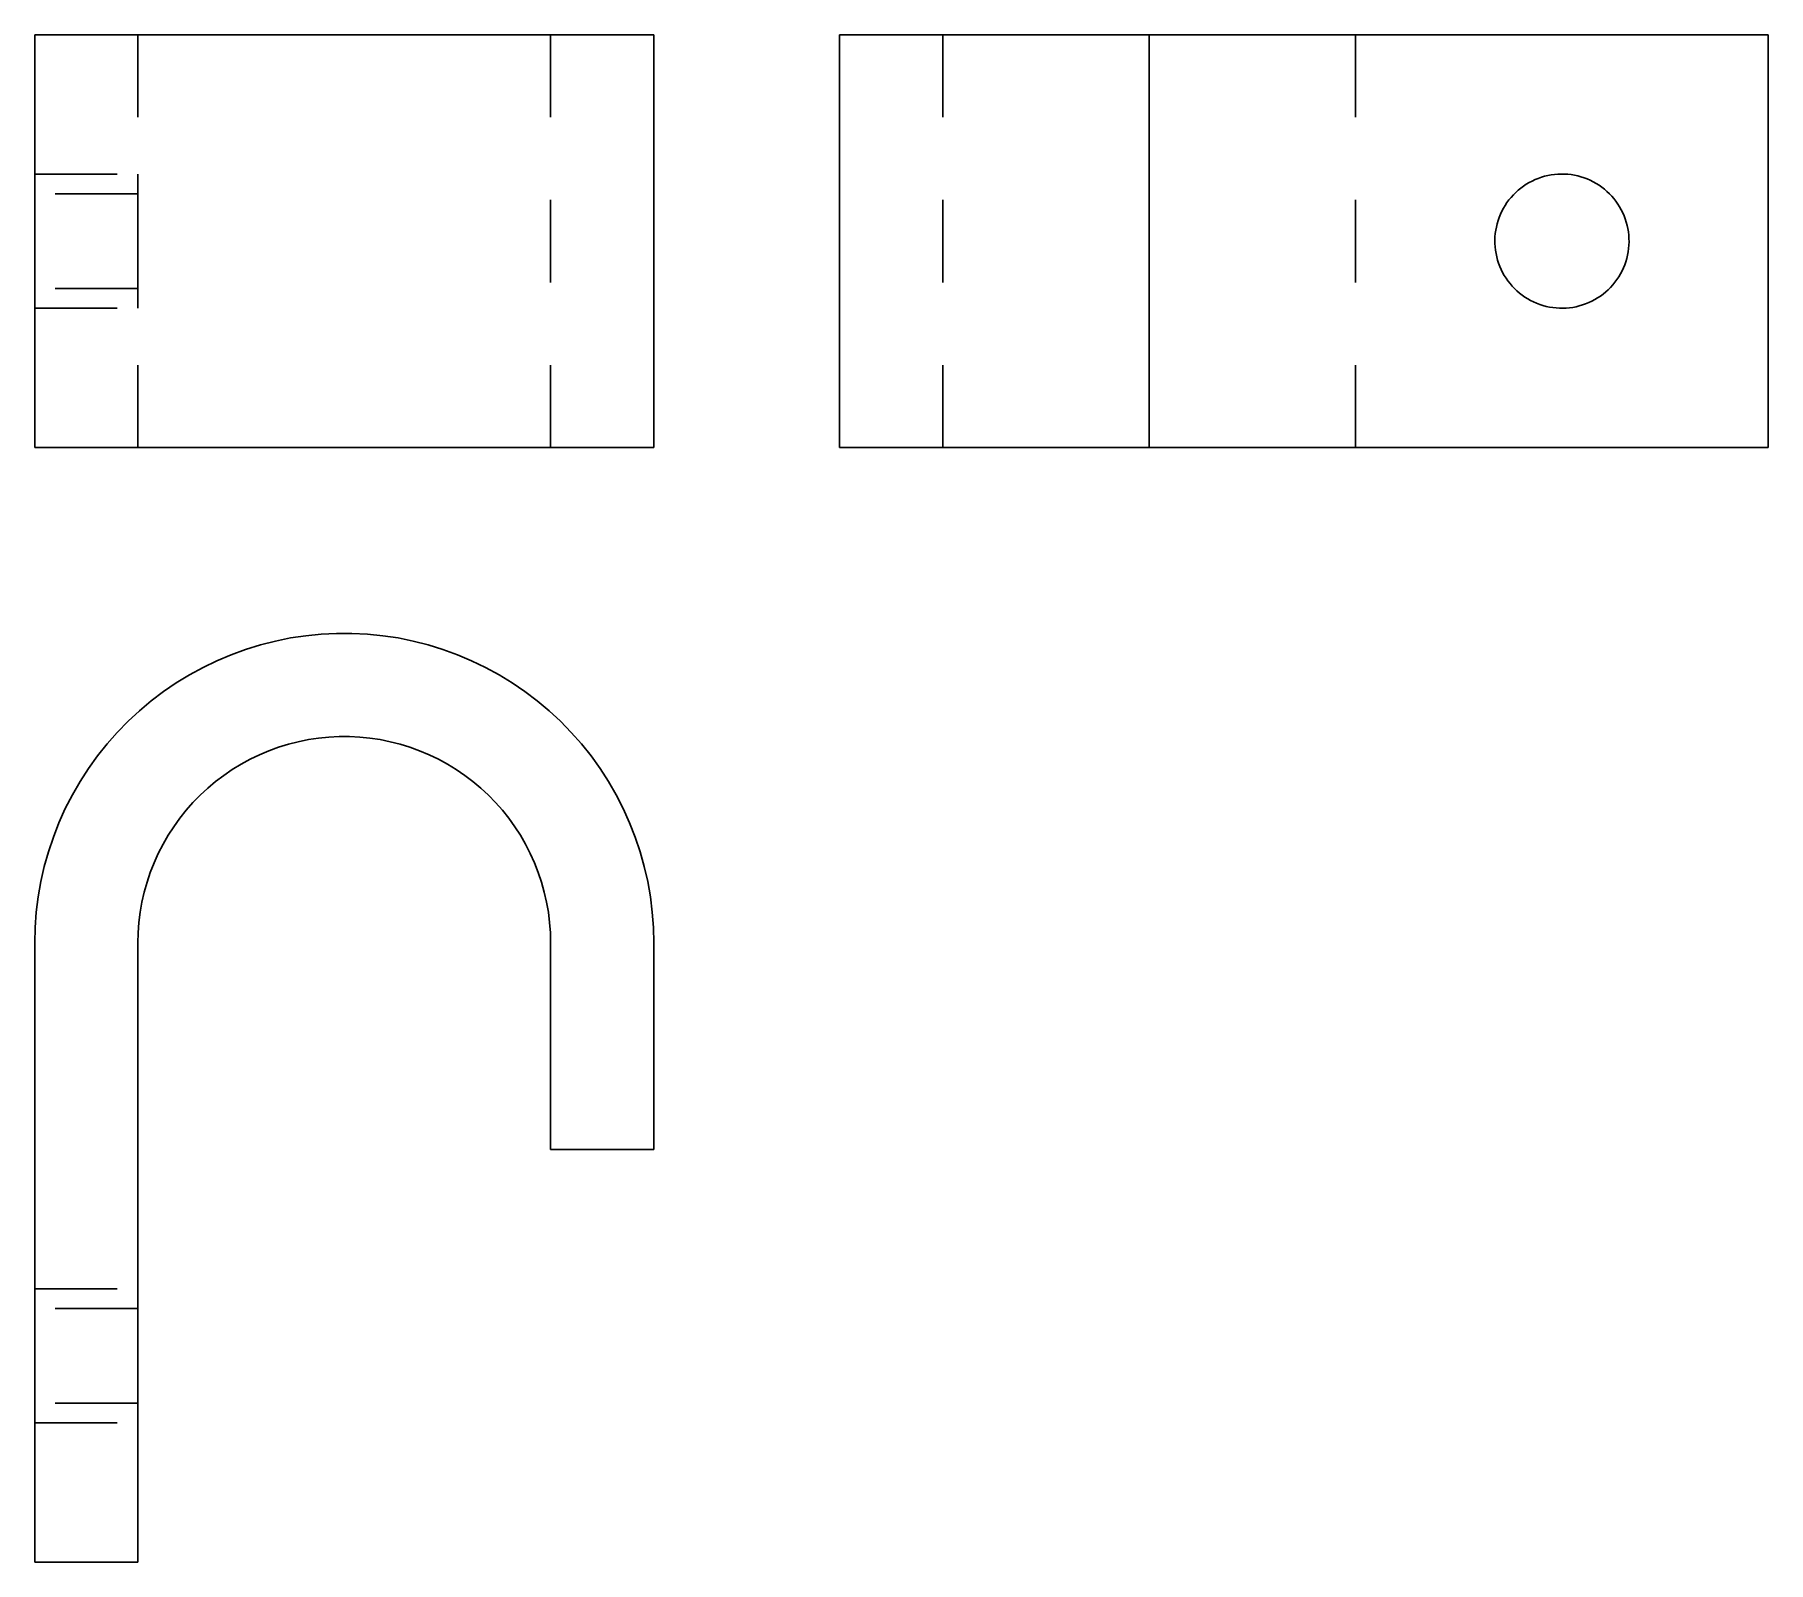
# Model space of a CAD drawing. Extents: x 0 to 2.1, y 0 to 1.85.
import ezdxf

# ---------------------------------------------------------------- set-up
doc = ezdxf.new("R2010")
doc.units = 0
doc.linetypes.add('HIDDEN', pattern=[0.05625, 0.037519, -0.018731])
for name, color, linetype in [('FRONT', 7, 'CONTINUOUS'), ('FRONT_HID', 7, 'HIDDEN'), ('LEFT', 7, 'CONTINUOUS'), ('LEFT_HID', 7, 'HIDDEN'), ('TOP', 7, 'CONTINUOUS'), ('TOP_HID', 7, 'HIDDEN')]:
    doc.layers.add(name, color=color, linetype=linetype)

msp = doc.modelspace()

# ---------------------------------------------------------------- linework, layer by layer
at = {"layer": 'FRONT'}
for p, q in [((0, 1.349883), (0, 1.849883)), ((0.75, 1.849883), (0, 1.849883)), ((0.75, 1.349883), (0.75, 1.849883)), ((0.75, 1.349883), (0, 1.349883))]:
    msp.add_line(p, q, dxfattribs=at)
at = {"layer": 'FRONT_HID', "linetype": 'HIDDEN'}
for p, q in [((0, 1.849883), (0.125, 1.849883)), ((0.125, 1.349883), (0.125, 1.849883)), ((0.125, 1.349883), (0.125, 1.849883)), ((0.125, 1.849883), (0.625, 1.849883)), ((0.625, 1.849883), (0.75, 1.849883)), ((0.625, 1.349883), (0.625, 1.849883)), ((0.625, 1.349883), (0.625, 1.849883)), ((0, 1.542431), (0, 1.681133)), ((0, 1.681133), (0, 1.657336)), ((0, 1.681133), (0.125, 1.681133)), ((0.125, 1.542431), (0.125, 1.681133)), ((0.125, 1.681133), (0.125, 1.657336)), ((0, 1.657336), (0, 1.518633)), ((0.125, 1.657336), (0, 1.657336)), ((0.125, 1.657336), (0.125, 1.518633)), ((0, 1.518633), (0, 1.542431)), ((0.125, 1.542431), (0, 1.542431)), ((0.125, 1.518633), (0.125, 1.542431)), ((0, 1.518633), (0.125, 1.518633)), ((0, 1.349883), (0.125, 1.349883)), ((0.125, 1.349883), (0.625, 1.349883)), ((0.625, 1.349883), (0.75, 1.349883))]:
    msp.add_line(p, q, dxfattribs=at)
at = {"layer": 'LEFT'}
for p, q in [((0.975, 1.849883), (1.35, 1.849883)), ((0.975, 1.849883), (0.975, 1.349883)), ((1.35, 1.849883), (2.1, 1.849883)), ((1.35, 1.349883), (1.35, 1.849883)), ((2.1, 1.349883), (2.1, 1.849883)), ((1.832909, 1.679316), (1.83689, 1.680069)), ((1.83689, 1.680069), (1.840903, 1.680623)), ((1.840903, 1.680623), (1.844939, 1.680976)), ((1.844939, 1.680976), (1.848987, 1.681127)), ((1.848987, 1.681127), (1.853038, 1.681077)), ((1.853038, 1.681077), (1.857081, 1.680824)), ((1.857081, 1.680824), (1.861107, 1.680371)), ((1.861107, 1.680371), (1.865105, 1.679717)), ((1.793998, 1.65875), (1.797002, 1.661469)), ((1.797002, 1.661469), (1.800137, 1.664034)), ((1.800137, 1.664034), (1.803397, 1.66644)), ((1.803397, 1.66644), (1.806772, 1.66868)), ((1.806772, 1.66868), (1.810255, 1.670749)), ((1.810255, 1.670749), (1.813837, 1.672642)), ((1.813837, 1.672642), (1.817509, 1.674354)), ((1.817509, 1.674354), (1.821261, 1.675881)), ((1.821261, 1.675881), (1.825085, 1.677219)), ((1.825085, 1.677219), (1.828971, 1.678365)), ((1.828971, 1.678365), (1.832909, 1.679316)), ((1.865105, 1.679717), (1.869066, 1.678865)), ((1.869066, 1.678865), (1.872979, 1.677816)), ((1.872979, 1.677816), (1.876835, 1.676574)), ((1.876835, 1.676574), (1.880625, 1.675141)), ((1.880625, 1.675141), (1.884338, 1.673521)), ((1.884338, 1.673521), (1.887966, 1.671718)), ((1.887966, 1.671718), (1.891499, 1.669736)), ((1.891499, 1.669736), (1.894929, 1.667581)), ((1.894929, 1.667581), (1.898248, 1.665257)), ((1.898248, 1.665257), (1.901447, 1.662771)), ((1.901447, 1.662771), (1.904517, 1.660128)), ((1.904517, 1.660128), (1.907453, 1.657336)), ((1.777241, 1.636046), (1.779134, 1.639628)), ((1.779134, 1.639628), (1.781204, 1.643111)), ((1.781204, 1.643111), (1.783444, 1.646487)), ((1.783444, 1.646487), (1.78585, 1.649746)), ((1.78585, 1.649746), (1.788415, 1.652882)), ((1.788415, 1.652882), (1.791133, 1.655886)), ((1.791133, 1.655886), (1.793998, 1.65875)), ((1.907452, 1.657336), (1.910245, 1.654401)), ((1.910245, 1.654401), (1.912887, 1.65133)), ((1.912887, 1.65133), (1.915374, 1.648131)), ((1.915374, 1.648131), (1.917697, 1.644813)), ((1.917697, 1.644813), (1.919853, 1.641383)), ((1.919853, 1.641383), (1.921834, 1.637849)), ((1.770568, 1.616974), (1.771519, 1.620912)), ((1.771519, 1.620912), (1.772664, 1.624798)), ((1.772664, 1.624798), (1.774002, 1.628622)), ((1.774002, 1.628622), (1.775529, 1.632375)), ((1.775529, 1.632375), (1.777241, 1.636046)), ((1.921834, 1.637849), (1.923638, 1.634221)), ((1.923638, 1.634221), (1.925258, 1.630508)), ((1.925258, 1.630508), (1.926691, 1.626719)), ((1.926691, 1.626719), (1.927933, 1.622863)), ((1.927933, 1.622863), (1.928981, 1.618949)), ((1.928981, 1.618949), (1.929834, 1.614989)), ((1.768756, 1.600896), (1.768908, 1.604945)), ((1.768807, 1.596845), (1.768756, 1.600896)), ((1.769059, 1.592802), (1.768807, 1.596845)), ((1.768908, 1.604945), (1.769261, 1.608981)), ((1.769261, 1.608981), (1.769815, 1.612994)), ((1.769815, 1.612994), (1.770568, 1.616974)), ((1.929834, 1.614989), (1.930487, 1.610991)), ((1.930487, 1.610991), (1.930941, 1.606965)), ((1.930941, 1.606965), (1.931193, 1.602922)), ((1.931244, 1.598871), (1.931092, 1.594822)), ((1.931193, 1.602922), (1.931244, 1.598871)), ((1.769513, 1.588776), (1.769059, 1.592802)), ((1.770166, 1.584778), (1.769513, 1.588776)), ((1.771019, 1.580817), (1.770166, 1.584778)), ((1.772067, 1.576904), (1.771019, 1.580817)), ((1.773309, 1.573048), (1.772067, 1.576904)), ((1.928481, 1.578854), (1.927336, 1.574969)), ((1.929432, 1.582793), (1.928481, 1.578854)), ((1.930185, 1.586773), (1.929432, 1.582793)), ((1.930739, 1.590786), (1.930185, 1.586773)), ((1.931092, 1.594822), (1.930739, 1.590786)), ((1.774742, 1.569259), (1.773309, 1.573048)), ((1.776362, 1.565546), (1.774742, 1.569259)), ((1.778166, 1.561918), (1.776362, 1.565546)), ((1.780147, 1.558384), (1.778166, 1.561918)), ((1.782303, 1.554954), (1.780147, 1.558384)), ((1.784626, 1.551635), (1.782303, 1.554954)), ((1.918796, 1.556656), (1.916556, 1.55328)), ((1.920866, 1.560139), (1.918796, 1.556656)), ((1.922759, 1.563721), (1.920866, 1.560139)), ((1.924471, 1.567392), (1.922759, 1.563721)), ((1.925998, 1.571145), (1.924471, 1.567392)), ((1.927336, 1.574969), (1.925998, 1.571145)), ((1.787113, 1.548437), (1.784626, 1.551635)), ((1.789755, 1.545366), (1.787113, 1.548437)), ((1.792548, 1.542431), (1.789755, 1.545366)), ((1.795483, 1.539639), (1.792547, 1.542431)), ((1.798553, 1.536996), (1.795483, 1.539639)), ((1.801752, 1.53451), (1.798553, 1.536996)), ((1.805071, 1.532186), (1.801752, 1.53451)), ((1.896603, 1.533327), (1.893228, 1.531087)), ((1.899863, 1.535733), (1.896603, 1.533327)), ((1.902998, 1.538298), (1.899863, 1.535733)), ((1.906002, 1.541017), (1.902998, 1.538298)), ((1.908867, 1.543881), (1.906002, 1.541017)), ((1.911585, 1.546885), (1.908867, 1.543881)), ((1.91415, 1.550021), (1.911585, 1.546885)), ((1.916556, 1.55328), (1.91415, 1.550021)), ((1.808501, 1.530031), (1.805071, 1.532186)), ((1.812034, 1.528049), (1.808501, 1.530031)), ((1.815662, 1.526246), (1.812034, 1.528049)), ((1.819375, 1.524626), (1.815662, 1.526246)), ((1.823165, 1.523193), (1.819375, 1.524626)), ((1.827021, 1.521951), (1.823165, 1.523193)), ((1.830934, 1.520902), (1.827021, 1.521951)), ((1.834895, 1.52005), (1.830934, 1.520902)), ((1.838893, 1.519396), (1.834895, 1.52005)), ((1.842919, 1.518943), (1.838893, 1.519396)), ((1.846962, 1.51869), (1.842919, 1.518943)), ((1.851013, 1.51864), (1.846962, 1.51869)), ((1.855061, 1.518791), (1.851013, 1.51864)), ((1.859097, 1.519144), (1.855061, 1.518791)), ((1.86311, 1.519698), (1.859097, 1.519144)), ((1.867091, 1.520451), (1.86311, 1.519698)), ((1.871029, 1.521402), (1.867091, 1.520451)), ((1.874915, 1.522548), (1.871029, 1.521402)), ((1.878739, 1.523886), (1.874915, 1.522548)), ((1.882491, 1.525413), (1.878739, 1.523886)), ((1.886163, 1.527125), (1.882491, 1.525413)), ((1.889745, 1.529018), (1.886163, 1.527125)), ((1.893228, 1.531087), (1.889745, 1.529018)), ((0.975, 1.349883), (1.35, 1.349883)), ((1.35, 1.349883), (2.1, 1.349883))]:
    msp.add_line(p, q, dxfattribs=at)
at = {"layer": 'LEFT_HID', "linetype": 'HIDDEN'}
for p, q in [((1.35, 1.849883), (1.1, 1.849883)), ((1.1, 1.849883), (1.35, 1.849883)), ((1.1, 1.849883), (1.1, 1.349883)), ((1.35, 1.849883), (1.6, 1.849883)), ((1.6, 1.849883), (1.35, 1.849883)), ((1.6, 1.349883), (1.6, 1.849883)), ((1.6, 1.349883), (1.6, 1.849883)), ((1.35, 1.349883), (1.1, 1.349883)), ((1.1, 1.349883), (1.35, 1.349883)), ((1.35, 1.349883), (1.6, 1.349883)), ((1.6, 1.349883), (1.35, 1.349883))]:
    msp.add_line(p, q, dxfattribs=at)
at = {"layer": 'TOP'}
for p, q in [((0.291555, 1.115598), (0.273435, 1.110984)), ((0.309882, 1.119303), (0.291555, 1.115598)), ((0.328371, 1.12209), (0.309882, 1.119303)), ((0.346976, 1.123951), (0.328371, 1.12209)), ((0.365651, 1.124883), (0.346976, 1.123951)), ((0.384349, 1.124883), (0.365651, 1.124883)), ((0.403024, 1.123951), (0.384349, 1.124883)), ((0.421629, 1.12209), (0.403024, 1.123951)), ((0.440118, 1.119303), (0.421629, 1.12209)), ((0.458445, 1.115598), (0.440118, 1.119303)), ((0.476565, 1.110984), (0.458445, 1.115598)), ((0.237997, 1.099078), (0.220767, 1.091815)), ((0.255568, 1.105473), (0.237997, 1.099078)), ((0.273435, 1.110984), (0.255568, 1.105473)), ((0.494432, 1.105473), (0.476565, 1.110984)), ((0.512003, 1.099078), (0.494432, 1.105473)), ((0.529233, 1.091815), (0.512003, 1.099078)), ((0.1875, 1.07476), (0.171545, 1.06501)), ((0.203921, 1.083702), (0.1875, 1.07476)), ((0.220767, 1.091815), (0.203921, 1.083702)), ((0.546079, 1.083702), (0.529233, 1.091815)), ((0.5625, 1.07476), (0.546079, 1.083702)), ((0.578455, 1.06501), (0.5625, 1.07476)), ((0.156096, 1.054477), (0.141191, 1.043187)), ((0.171545, 1.06501), (0.156096, 1.054477)), ((0.593904, 1.054477), (0.578455, 1.06501)), ((0.608809, 1.043187), (0.593904, 1.054477)), ((0.126868, 1.031168), (0.113161, 1.01845)), ((0.141191, 1.043187), (0.126868, 1.031168)), ((0.623132, 1.031168), (0.608809, 1.043187)), ((0.636839, 1.01845), (0.623132, 1.031168)), ((0.113161, 1.01845), (0.100106, 1.005065)), ((0.649894, 1.005065), (0.636839, 1.01845)), ((0.087733, 0.991045), (0.076075, 0.976427)), ((0.100106, 1.005065), (0.087733, 0.991045)), ((0.295378, 0.986982), (0.30729, 0.990656)), ((0.30729, 0.990656), (0.31937, 0.993732)), ((0.31937, 0.993732), (0.331588, 0.996202)), ((0.331588, 0.996202), (0.343914, 0.99806)), ((0.343914, 0.99806), (0.356317, 0.999301)), ((0.356317, 0.999301), (0.368767, 0.999922)), ((0.368767, 0.999922), (0.381233, 0.999922)), ((0.381233, 0.999922), (0.393683, 0.999301)), ((0.393683, 0.999301), (0.406086, 0.99806)), ((0.406086, 0.99806), (0.418412, 0.996202)), ((0.418412, 0.996202), (0.43063, 0.993732)), ((0.43063, 0.993732), (0.44271, 0.990656)), ((0.44271, 0.990656), (0.454622, 0.986982)), ((0.662267, 0.991045), (0.649894, 1.005065)), ((0.673925, 0.976427), (0.662267, 0.991045)), ((0.076075, 0.976427), (0.06516, 0.961245)), ((0.239363, 0.960006), (0.25, 0.966506)), ((0.25, 0.966506), (0.260947, 0.972468)), ((0.260947, 0.972468), (0.272178, 0.977876)), ((0.272178, 0.977876), (0.283665, 0.982718)), ((0.283665, 0.982718), (0.295378, 0.986982)), ((0.454622, 0.986982), (0.466335, 0.982718)), ((0.466335, 0.982718), (0.477822, 0.977876)), ((0.477822, 0.977876), (0.489053, 0.972468)), ((0.489053, 0.972468), (0.5, 0.966506)), ((0.5, 0.966506), (0.510637, 0.960006)), ((0.68484, 0.961245), (0.673925, 0.976427)), ((0.055016, 0.945538), (0.045667, 0.929345)), ((0.06516, 0.961245), (0.055016, 0.945538)), ((0.209579, 0.937445), (0.219128, 0.945458)), ((0.219128, 0.945458), (0.229064, 0.952985)), ((0.229064, 0.952985), (0.239363, 0.960006)), ((0.510637, 0.960006), (0.520936, 0.952985)), ((0.520936, 0.952985), (0.530872, 0.945458)), ((0.530872, 0.945458), (0.540421, 0.937445)), ((0.694984, 0.945538), (0.68484, 0.961245)), ((0.704333, 0.929345), (0.694984, 0.945538)), ((0.045667, 0.929345), (0.037137, 0.912706)), ((0.191737, 0.920043), (0.200441, 0.928967)), ((0.200441, 0.928967), (0.209579, 0.937445)), ((0.540421, 0.937445), (0.549559, 0.928967)), ((0.549559, 0.928967), (0.558263, 0.920043)), ((0.712863, 0.912706), (0.704333, 0.929345)), ((0.037137, 0.912706), (0.029446, 0.895663)), ((0.175717, 0.900951), (0.183489, 0.910697)), ((0.183489, 0.910697), (0.191737, 0.920043)), ((0.558263, 0.920043), (0.566511, 0.910697)), ((0.566511, 0.910697), (0.574283, 0.900951)), ((0.720554, 0.895663), (0.712863, 0.912706)), ((0.029446, 0.895663), (0.022615, 0.878258)), ((0.161677, 0.880359), (0.16844, 0.89083)), ((0.16844, 0.89083), (0.175717, 0.900951)), ((0.574283, 0.900951), (0.58156, 0.89083)), ((0.58156, 0.89083), (0.588323, 0.880359)), ((0.727385, 0.878258), (0.720554, 0.895663)), ((0.022615, 0.878258), (0.01666, 0.860533)), ((0.149758, 0.858471), (0.155445, 0.869563)), ((0.155445, 0.869563), (0.161677, 0.880359)), ((0.588323, 0.880359), (0.594555, 0.869563)), ((0.594555, 0.869563), (0.600242, 0.858471)), ((0.73334, 0.860533), (0.727385, 0.878258)), ((0.011596, 0.842534), (0.007435, 0.824305)), ((0.01666, 0.860533), (0.011596, 0.842534)), ((0.140077, 0.835505), (0.144631, 0.847109)), ((0.144631, 0.847109), (0.149758, 0.858471)), ((0.600242, 0.858471), (0.605369, 0.847109)), ((0.605369, 0.847109), (0.609923, 0.835505)), ((0.738404, 0.842534), (0.73334, 0.860533)), ((0.742565, 0.824305), (0.738404, 0.842534)), ((0.007435, 0.824305), (0.004188, 0.805891)), ((0.132731, 0.811689), (0.136107, 0.823689)), ((0.136107, 0.823689), (0.140077, 0.835505)), ((0.609923, 0.835505), (0.613893, 0.823689)), ((0.613893, 0.823689), (0.617269, 0.811689)), ((0.745812, 0.805891), (0.742565, 0.824305)), ((0.004188, 0.805891), (0.001863, 0.787338)), ((0.127792, 0.787261), (0.129957, 0.799537)), ((0.129957, 0.799537), (0.132731, 0.811689)), ((0.617269, 0.811689), (0.620043, 0.799537)), ((0.620043, 0.799537), (0.622208, 0.787261)), ((0.748137, 0.787338), (0.745812, 0.805891)), ((0.001863, 0.787338), (0.000466, 0.768692)), ((0.126242, 0.774892), (0.127792, 0.787261)), ((0.622208, 0.787261), (0.623758, 0.774892)), ((0.749534, 0.768692), (0.748137, 0.787338)), ((0.000466, 0.768692), (0, 0.75)), ((0.125, 0.75), (0.125311, 0.762461)), ((0.125311, 0.762461), (0.126242, 0.774892)), ((0.623758, 0.774892), (0.624689, 0.762461)), ((0.624689, 0.762461), (0.625, 0.75)), ((0.75, 0.75), (0.749534, 0.768692)), ((0, 0.75), (0, 0)), ((0.125, 0), (0.125, 0.75)), ((0.625, 0.75), (0.625, 0.5)), ((0.75, 0.5), (0.75, 0.75)), ((0.625, 0.5), (0.75, 0.5)), ((0, 0), (0.125, 0))]:
    msp.add_line(p, q, dxfattribs=at)
at = {"layer": 'TOP_HID', "linetype": 'HIDDEN'}
for p, q in [((0, 0.307452), (0, 0.33125)), ((0, 0.33125), (0, 0.192547)), ((0, 0.33125), (0.125, 0.33125)), ((0.125, 0.307452), (0.125, 0.33125)), ((0.125, 0.33125), (0.125, 0.192547)), ((0, 0.16875), (0, 0.307453)), ((0.125, 0.307453), (0, 0.307453)), ((0.125, 0.16875), (0.125, 0.307453)), ((0, 0.192548), (0, 0.16875)), ((0.125, 0.192547), (0, 0.192547)), ((0.125, 0.192548), (0.125, 0.16875)), ((0, 0.16875), (0.125, 0.16875))]:
    msp.add_line(p, q, dxfattribs=at)

doc.saveas('drawing.dxf')
